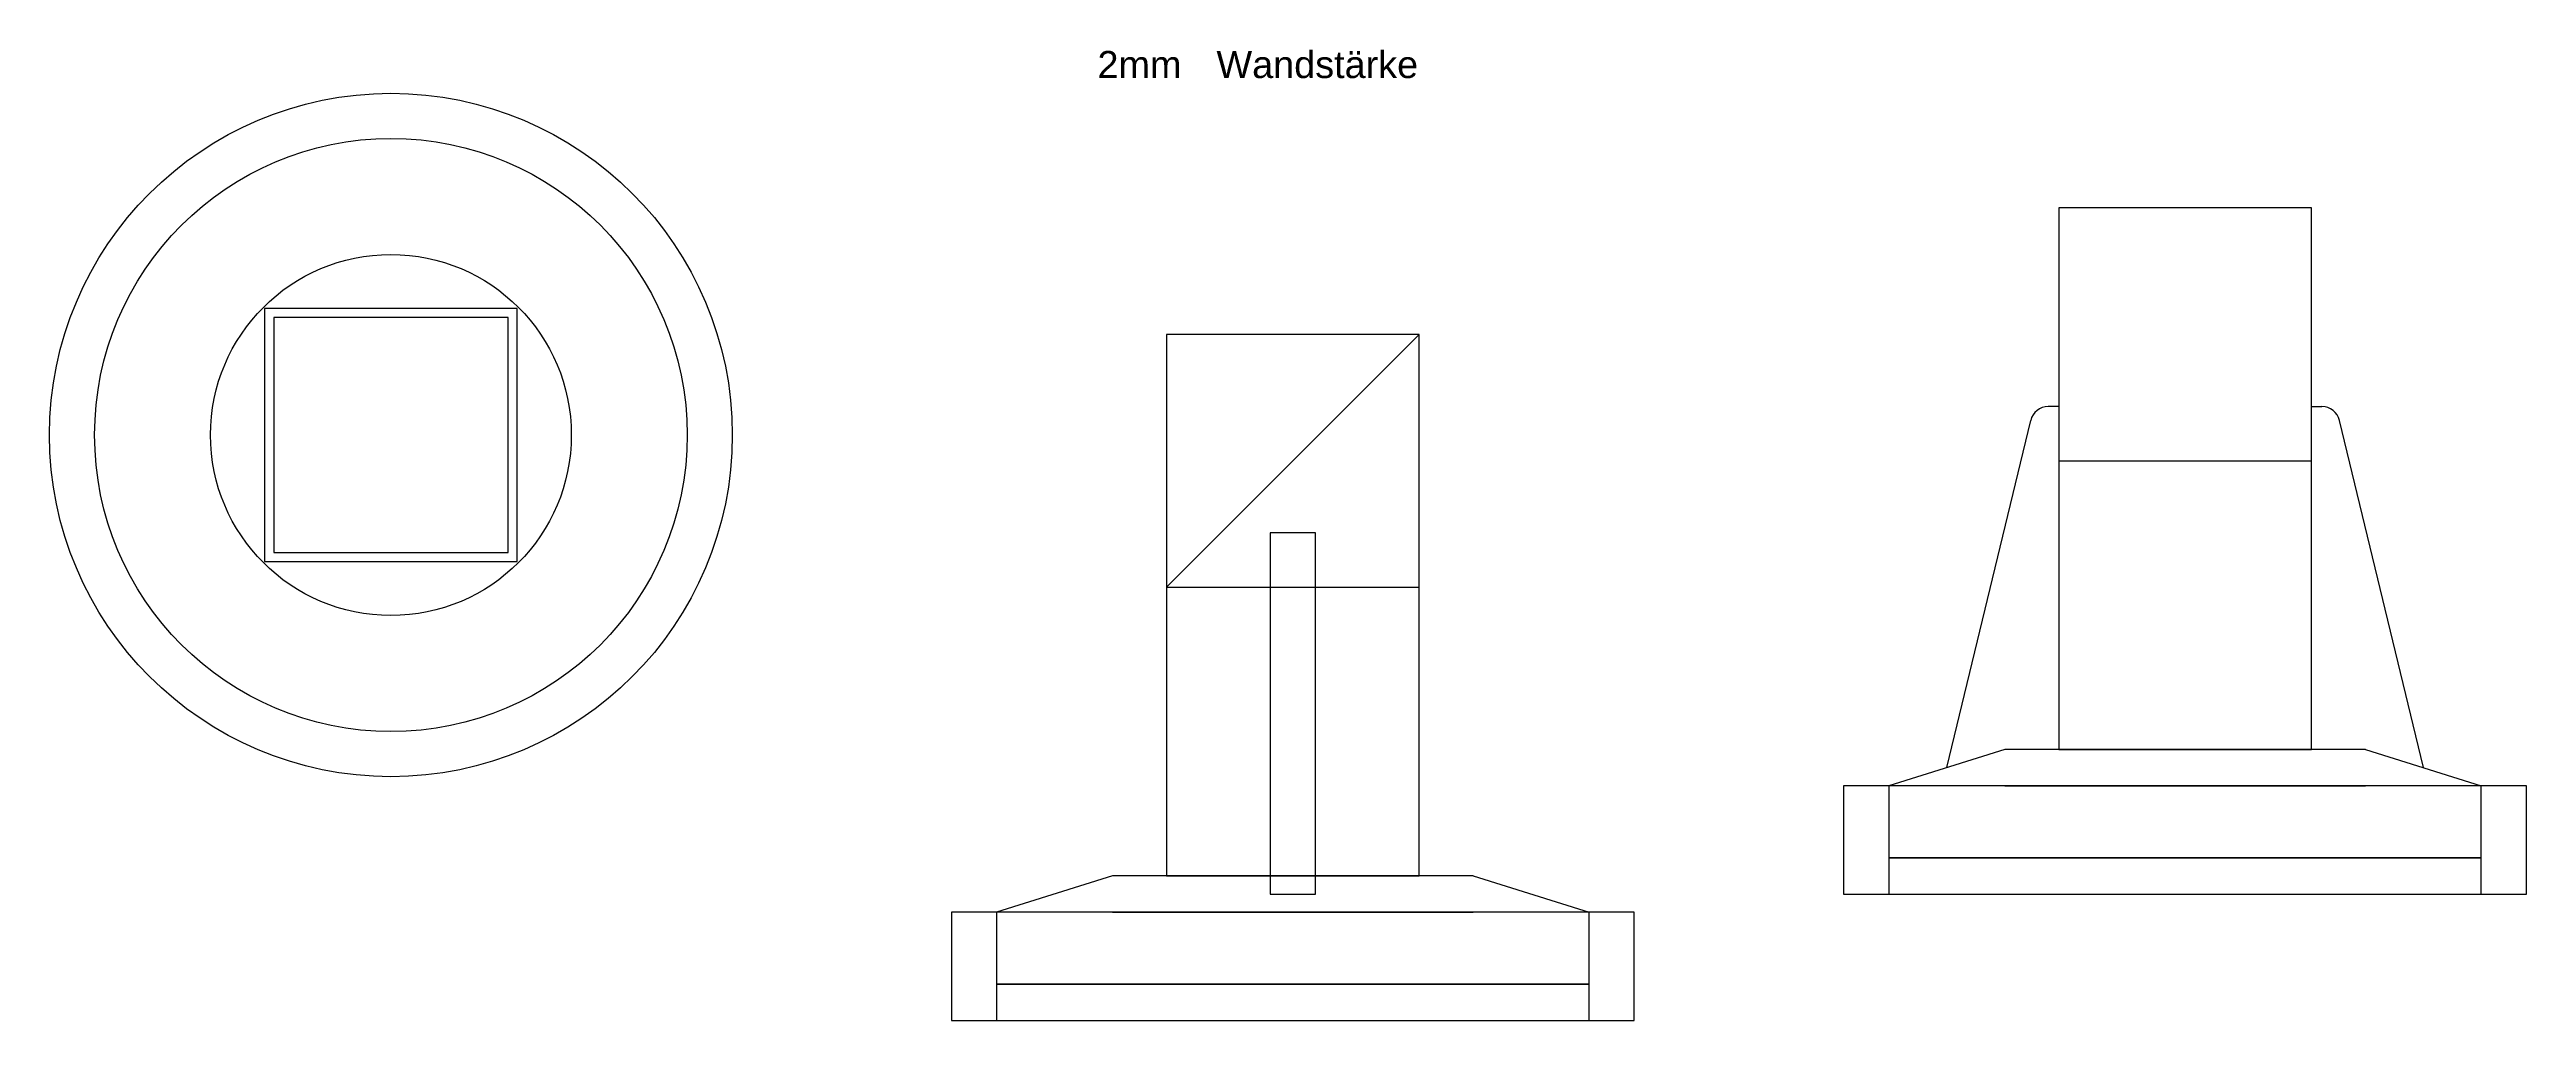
# Model space of a CAD drawing. Header units: millimetres. Extents: x 62 to 337, y -12 to 96.
import ezdxf

# ---------------------------------------------------------------- set-up
doc = ezdxf.new("R2010")
doc.units = ezdxf.units.MM
doc.layers.get('0').update_dxf_attribs({"lineweight": 25, "true_color": 0xffffff})
doc.styles.add('textstyle11', font='')
doc.styles.get('textstyle11').set_extended_font_data('Arial')

msp = doc.modelspace()

# ---------------------------------------------------------------- linework, layer by layer
for p, q in [((312.93, 78), (284.93, 78)), ((284.93, 78), (284.93, 18)), ((312.93, 18), (312.93, 78)), ((114, 66.85), (86, 66.85)), ((86, 66.85), (86, 38.85)), ((114, 38.85), (114, 66.85)), ((113, 65.85), (87, 65.85)), ((87, 65.85), (87, 39.85)), ((113, 39.85), (113, 65.85)), ((214, 64), (186, 64)), ((186, 64), (186, 4)), ((186, 36), (214, 64)), ((214, 4), (214, 64)), ((284.93, 56), (283.75, 56)), ((312.93, 56), (314.1, 56)), ((272.5, 16), (281.81, 54.47)), ((325.35, 16), (316.04, 54.47)), ((284.93, 50), (312.93, 50)), ((202.5, 42), (197.5, 42)), ((197.5, 42), (197.5, 2)), ((202.5, 2), (202.5, 42)), ((86, 38.85), (114, 38.85)), ((87, 39.85), (113, 39.85)), ((186, 36), (214, 36)), ((278.93, 18), (266.07, 14)), ((318.93, 18), (278.93, 18)), ((284.93, 18), (312.93, 18)), ((318.93, 18), (331.77, 14)), ((336.77, 14), (261.07, 14)), ((261.07, 14), (261.07, 2)), ((331.77, 14), (266.07, 14)), ((266.07, 14), (266.07, 6)), ((278.93, 14), (318.93, 14)), ((331.77, 6), (331.77, 14)), ((336.77, 2), (336.77, 14)), ((331.77, 6), (266.07, 6)), ((266.07, 6), (266.07, 2)), ((266.07, 6), (331.77, 6)), ((331.77, 2), (331.77, 6)), ((180, 4), (167.15, 0)), ((220, 4), (180, 4)), ((186, 4), (214, 4)), ((220, 4), (232.85, 0)), ((237.85, 0), (162.15, 0)), ((162.15, 0), (162.15, -12)), ((232.85, 0), (167.15, 0)), ((167.15, 0), (167.15, -8)), ((180, 0), (220, 0)), ((197.5, 2), (202.5, 2)), ((232.85, -8), (232.85, 0)), ((237.85, -12), (237.85, 0)), ((261.07, 2), (336.77, 2)), ((266.07, 2), (331.77, 2)), ((232.85, -8), (167.15, -8)), ((167.15, -8), (167.15, -12)), ((167.15, -8), (232.85, -8)), ((232.85, -12), (232.85, -8)), ((162.15, -12), (237.85, -12)), ((167.15, -12), (232.85, -12))]:
    msp.add_line(p, q)
for radius in [37.85, 32.85, 20]:
    msp.add_circle((100, 52.85), radius)
for centre, start, end in [((283.75, 54), 90, 166.3987), ((314.1, 54), 13.6013, 90)]:
    msp.add_arc(centre, 2, start, end)

# ---------------------------------------------------------------- texts
at = {"insert": (178.34, 95.39), "char_height": 1, "attachment_point": 1, "style": 'textstyle11'}
msp.add_mtext('\\H3;2mm\\H10; \\H3;Wandstärke', dxfattribs=at)

doc.saveas('drawing.dxf')
